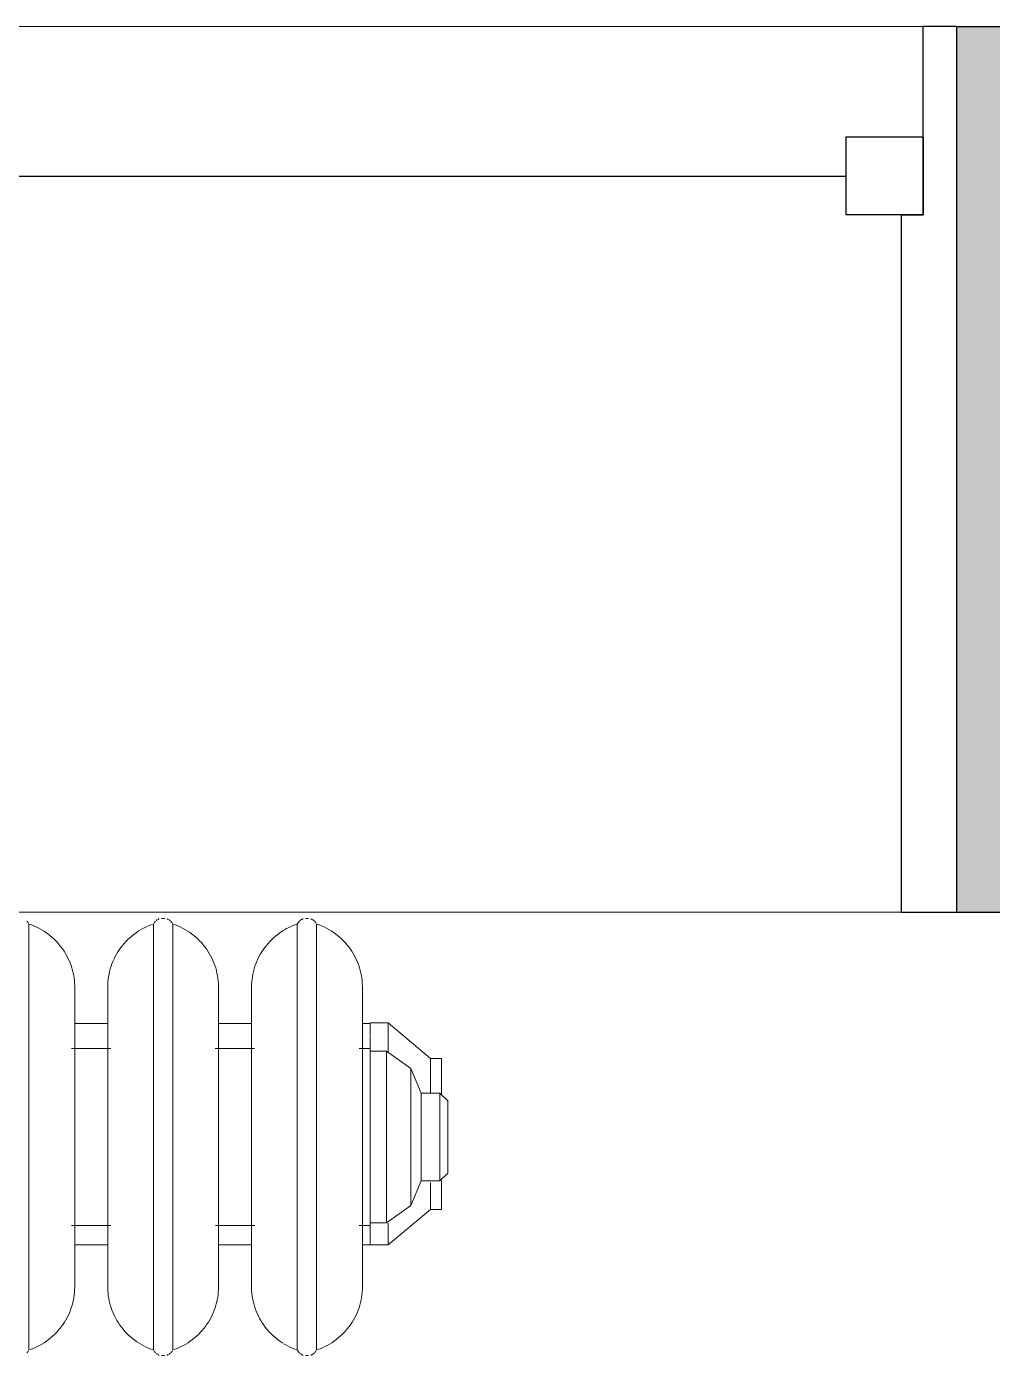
# Model space of a CAD drawing. Header units: inches. Extents: x -1176 to 1474, y -2632 to 978.
# Drawn here: x -285.82 to -264, y 533.67 to 563.68 of the extents above; entities that cross this region are included whole.
import ezdxf

# ---------------------------------------------------------------- set-up
doc = ezdxf.new("R2010")
doc.units = ezdxf.units.IN
doc.header["$MEASUREMENT"] = 0
for name, color, linetype, lineweight in [('A-GENM', 13, 'Continuous', 18), ('A-GLAZ', 151, 'Continuous', 18), ('A-WALL', 113, 'Continuous', 18), ('A-WALL-PATT', 111, 'Continuous', 18)]:
    doc.layers.add(name, color=color, linetype=linetype, lineweight=lineweight)

# ---------------------------------------------------------------- blocks, each defined once
blk = doc.blocks.new('Double Hung - side window 4_ X 6_ 3_ H 3-6128194-3rd Floor Construction')
at = {"layer": 'A-GLAZ', "color": 8, "lineweight": 30}
for p, q in [((21.365, 5.75), (21.365, 10)), ((22.115, 10), (21.365, 10)), ((19.615, 7.5), (19.615, 5.75)), ((21.365, 7.5), (19.615, 7.5)), ((21.365, 7.5), (21.365, 5.75)), ((-19.615, 6.625), (19.615, 6.625)), ((21.365, 5.75), (19.615, 5.75)), ((20.865, 5.75), (21.365, 5.75)), ((20.865, 5.75), (20.865, -10)), ((20.865, -10), (22.115, -10))]:
    blk.add_line(p, q, dxfattribs=at)
blk = doc.blocks.new('Cast_Iron_Radiator_8182 - Cast_Iron_Radiator_8182-V32-3rd Floor Construction')
at = {"layer": 'A-GENM', "lineweight": 9}
for p, q in [((-5.943, 4.848), (-5.968, 4.809)), ((-5.968, 1), (-5.968, 4.809)), ((-5.75, 4.933), (-5.787, 4.933)), ((-5.713, 4.933), (-5.75, 4.933)), ((-5.532, 4.809), (-5.557, 4.848)), ((-5.532, 1), (-5.532, 4.809)), ((-2.693, 4.848), (-2.718, 4.809)), ((-2.718, 1), (-2.718, 4.809)), ((-2.5, 4.933), (-2.537, 4.933)), ((-2.463, 4.933), (-2.5, 4.933)), ((-2.282, 4.809), (-2.307, 4.848)), ((-2.282, 1), (-2.282, 4.809)), ((0.557, 4.848), (0.532, 4.809)), ((0.532, 1), (0.532, 4.809)), ((-7.584, 2.438), (-8.542, 1.635)), ((-7.179, 2.438), (-7.584, 2.438)), ((-7.584, 1.944), (-7.584, 2.438)), ((-6.996, 2.438), (-7.179, 2.438)), ((-7.179, 2.291), (-7.179, 2.438)), ((-3.746, 2.438), (-4.501, 2.438)), ((-0.496, 2.438), (-1.251, 2.438)), ((-7.179, 2.296), (-7.179, 2.192)), ((-7.179, 2.013), (-7.179, 2.188)), ((-7.545, 1.935), (-8.095, 1.55)), ((-7.179, 1.935), (-7.545, 1.935)), ((-7.545, 1.935), (-7.545, -1.935)), ((-6.932, 2), (-7.179, 2)), ((-7.179, -2), (-7.179, 2)), ((-3.682, 2), (-4.572, 2)), ((-0.432, 2), (-1.322, 2)), ((-8.542, 1.635), (-8.792, 1.635)), ((-8.792, 1.635), (-8.792, 0.985)), ((-8.542, 1.635), (-8.542, 1.028)), ((-8.095, 1.55), (-8.331, 0.993)), ((-8.095, 1.55), (-8.095, -1.55)), ((-8.753, 0.993), (-8.929, 0.816)), ((-8.331, 0.993), (-8.753, 0.993)), ((-8.753, 0.993), (-8.753, -0.993)), ((-8.331, 0.993), (-8.331, -0.993)), ((-7.002, 1), (-7.002, -1)), ((-5.968, -1), (-5.968, 1)), ((-5.532, -1), (-5.532, 1)), ((-4.498, -1), (-4.498, 1)), ((-3.752, 1), (-3.752, -1)), ((-2.718, -1), (-2.718, 1)), ((-2.282, -1), (-2.282, 1)), ((-1.248, -1), (-1.248, 1)), ((-0.502, 1), (-0.502, -1)), ((0.532, -1), (0.532, 1)), ((-8.929, 0.816), (-8.929, -0.816)), ((-8.929, -0.816), (-8.753, -0.993)), ((-8.792, -0.961), (-8.792, -1.771)), ((-8.753, -0.993), (-8.331, -0.993)), ((-8.542, -1.008), (-8.542, -1.771)), ((-8.331, -0.993), (-8.095, -1.55)), ((-5.968, -4.809), (-5.968, -1)), ((-5.532, -4.809), (-5.532, -1)), ((-2.718, -4.809), (-2.718, -1)), ((-2.282, -4.809), (-2.282, -1)), ((0.532, -4.809), (0.532, -1)), ((-8.792, -1.771), (-8.542, -1.771)), ((-8.542, -1.771), (-7.584, -2.575)), ((-8.095, -1.55), (-7.545, -1.935)), ((-7.584, -2.575), (-7.584, -1.924)), ((-7.545, -1.935), (-7.179, -1.935)), ((-7.179, -2), (-6.928, -2)), ((-7.179, -2.287), (-7.179, -2.017)), ((-4.568, -2), (-3.678, -2)), ((-1.318, -2), (-0.428, -2)), ((-7.179, -2.301), (-7.179, -2.452)), ((-7.584, -2.575), (-7.179, -2.575)), ((-7.179, -2.551), (-7.179, -2.436)), ((-7.179, -2.562), (-6.997, -2.562)), ((-7.179, -2.565), (-7.179, -2.575)), ((-4.503, -2.562), (-3.747, -2.562)), ((-1.253, -2.562), (-0.497, -2.562)), ((-5.968, -4.809), (-5.943, -4.848)), ((-5.787, -4.933), (-5.75, -4.933)), ((-5.75, -4.933), (-5.713, -4.933)), ((-5.557, -4.848), (-5.532, -4.809)), ((-2.718, -4.809), (-2.693, -4.848)), ((-2.537, -4.933), (-2.5, -4.933)), ((-2.5, -4.933), (-2.463, -4.933)), ((-2.307, -4.848), (-2.282, -4.809)), ((0.532, -4.809), (0.557, -4.848))]:
    blk.add_line(p, q, dxfattribs=at)
at = {"layer": 'A-GENM', "lineweight": 9, "flags": 128}
for points in [[(-7.002, 3.383), (-7.001, 3.443), (-6.997, 3.503), (-6.991, 3.563), (-6.983, 3.622), (-6.972, 3.681), (-6.959, 3.74), (-6.943, 3.798), (-6.926, 3.855), (-6.906, 3.911), (-6.883, 3.967), (-6.859, 4.022), (-6.832, 4.076), (-6.804, 4.128), (-6.773, 4.18), (-6.74, 4.23), (-6.705, 4.279), (-6.668, 4.326), (-6.63, 4.372), (-6.589, 4.416), (-6.547, 4.459), (-6.503, 4.5), (-6.458, 4.539), (-6.411, 4.576), (-6.362, 4.612), (-6.312, 4.645), (-6.261, 4.677), (-6.209, 4.706), (-6.155, 4.733), (-6.101, 4.758), (-6.045, 4.781), (-5.989, 4.802)], [(-5.943, 4.848), (-5.938, 4.854), (-5.934, 4.86), (-5.929, 4.866), (-5.925, 4.872), (-5.919, 4.877)], [(-5.909, 4.887), (-5.903, 4.892), (-5.897, 4.896), (-5.891, 4.901), (-5.885, 4.905)], [(-5.872, 4.912), (-5.865, 4.915), (-5.858, 4.918), (-5.851, 4.921), (-5.844, 4.924), (-5.837, 4.926)], [(-5.662, 4.925), (-5.655, 4.923), (-5.648, 4.921), (-5.641, 4.918), (-5.634, 4.915), (-5.627, 4.912)], [(-5.614, 4.904), (-5.608, 4.9), (-5.602, 4.896), (-5.596, 4.891), (-5.591, 4.887)], [(-5.58, 4.876), (-5.575, 4.871), (-5.57, 4.865), (-5.565, 4.859), (-5.561, 4.854), (-5.557, 4.848)], [(-5.532, 4.809), (-5.475, 4.789), (-5.419, 4.767), (-5.365, 4.743), (-5.311, 4.716), (-5.258, 4.688), (-5.225, 4.668)], [(-3.752, 3.383), (-3.751, 3.443), (-3.747, 3.503), (-3.741, 3.563), (-3.733, 3.622), (-3.722, 3.681), (-3.709, 3.74), (-3.693, 3.798), (-3.676, 3.855), (-3.656, 3.911), (-3.633, 3.967), (-3.609, 4.022), (-3.582, 4.076), (-3.554, 4.128), (-3.523, 4.18), (-3.49, 4.23), (-3.455, 4.279), (-3.418, 4.326), (-3.38, 4.372), (-3.339, 4.416), (-3.297, 4.459), (-3.253, 4.5), (-3.208, 4.539), (-3.161, 4.576), (-3.112, 4.612), (-3.062, 4.645), (-3.011, 4.677), (-2.959, 4.706), (-2.905, 4.733), (-2.851, 4.758), (-2.795, 4.781), (-2.739, 4.802)], [(-2.693, 4.848), (-2.688, 4.854), (-2.684, 4.86), (-2.679, 4.866), (-2.675, 4.872), (-2.669, 4.877)], [(-2.659, 4.887), (-2.653, 4.892), (-2.647, 4.896), (-2.641, 4.901), (-2.635, 4.905)], [(-2.622, 4.912), (-2.615, 4.915), (-2.608, 4.918), (-2.601, 4.921), (-2.594, 4.924), (-2.587, 4.926)], [(-2.412, 4.925), (-2.405, 4.923), (-2.398, 4.921), (-2.391, 4.918), (-2.384, 4.915), (-2.377, 4.912)], [(-2.364, 4.904), (-2.358, 4.9), (-2.352, 4.896), (-2.346, 4.891), (-2.341, 4.887)], [(-2.33, 4.876), (-2.325, 4.871), (-2.32, 4.865), (-2.315, 4.859), (-2.311, 4.854), (-2.307, 4.848)], [(-2.282, 4.809), (-2.225, 4.789), (-2.169, 4.767), (-2.115, 4.743), (-2.061, 4.716), (-2.008, 4.688), (-1.956, 4.657), (-1.906, 4.624), (-1.857, 4.59), (-1.809, 4.553), (-1.763, 4.515), (-1.719, 4.474), (-1.676, 4.432), (-1.635, 4.389), (-1.596, 4.343), (-1.558, 4.296), (-1.523, 4.248), (-1.489, 4.198), (-1.457, 4.147), (-1.428, 4.095), (-1.401, 4.042), (-1.375, 3.987), (-1.352, 3.932), (-1.331, 3.876), (-1.313, 3.819), (-1.297, 3.761), (-1.283, 3.703), (-1.271, 3.644), (-1.262, 3.585), (-1.255, 3.525), (-1.25, 3.465), (-1.248, 3.405), (-1.248, 3.383)], [(-0.502, 3.383), (-0.501, 3.443), (-0.497, 3.503), (-0.491, 3.563), (-0.483, 3.622), (-0.472, 3.681), (-0.459, 3.74), (-0.443, 3.798), (-0.426, 3.855), (-0.406, 3.911), (-0.383, 3.967), (-0.359, 4.022), (-0.332, 4.076), (-0.304, 4.128), (-0.273, 4.18), (-0.24, 4.23), (-0.205, 4.279), (-0.168, 4.326), (-0.13, 4.372), (-0.089, 4.416), (-0.047, 4.459), (-0.003, 4.5), (0.042, 4.539), (0.089, 4.576), (0.138, 4.612), (0.188, 4.645), (0.239, 4.677), (0.291, 4.706), (0.345, 4.733), (0.399, 4.758), (0.455, 4.781), (0.511, 4.802)], [(0.557, 4.848), (0.562, 4.854), (0.566, 4.86), (0.571, 4.866), (0.575, 4.872), (0.581, 4.877)], [(-5.206, 4.657), (-5.156, 4.624), (-5.107, 4.59), (-5.059, 4.553), (-5.013, 4.515), (-4.969, 4.474), (-4.926, 4.432), (-4.885, 4.389), (-4.846, 4.343), (-4.808, 4.296), (-4.773, 4.248), (-4.739, 4.198), (-4.707, 4.147), (-4.678, 4.095), (-4.651, 4.042), (-4.625, 3.987), (-4.602, 3.932), (-4.581, 3.876), (-4.563, 3.819), (-4.547, 3.761), (-4.533, 3.703), (-4.521, 3.644), (-4.512, 3.585), (-4.505, 3.525), (-4.5, 3.465), (-4.498, 3.405), (-4.498, 3.383)], [(-7.002, 2.438), (-7.002, 2.498), (-7.002, 2.571), (-7.002, 2.642), (-7.002, 2.71), (-7.002, 2.775), (-7.002, 2.837), (-7.002, 2.896), (-7.002, 2.952), (-7.002, 3.005), (-7.002, 3.055), (-7.002, 3.102), (-7.002, 3.145), (-7.002, 3.185), (-7.002, 3.221), (-7.002, 3.254), (-7.002, 3.283), (-7.002, 3.309), (-7.002, 3.33), (-7.002, 3.348), (-7.002, 3.363), (-7.002, 3.373), (-7.002, 3.38), (-7.002, 3.383), (-7.002, 3.383)], [(-7.002, 3.383), (-7.002, 3.381), (-7.002, 3.375), (-7.002, 3.366), (-7.002, 3.353), (-7.002, 3.336), (-7.002, 3.315), (-7.002, 3.29), (-7.002, 3.262), (-7.002, 3.23), (-7.002, 3.195), (-7.002, 3.156), (-7.002, 3.114), (-7.002, 3.068), (-7.002, 3.019), (-7.002, 2.967), (-7.002, 2.911), (-7.002, 2.853), (-7.002, 2.792), (-7.002, 2.727), (-7.002, 2.66), (-7.002, 2.591), (-7.002, 2.518), (-7.002, 2.444), (-7.002, 2.367), (-7.002, 2.288), (-7.002, 2.206), (-7.002, 2.123), (-7.002, 2.038), (-7.002, 1.952), (-7.002, 1.864), (-7.002, 1.774), (-7.002, 1.683), (-7.002, 1.591), (-7.002, 1.499), (-7.002, 1.405), (-7.002, 1.311), (-7.002, 1.216), (-7.002, 1.121), (-7.002, 1.026), (-7.002, 1)], [(-4.498, 3.383), (-4.498, 3.381), (-4.498, 3.375), (-4.498, 3.366), (-4.498, 3.353), (-4.498, 3.336), (-4.498, 3.315), (-4.498, 3.29), (-4.498, 3.262), (-4.498, 3.23), (-4.498, 3.195), (-4.498, 3.156), (-4.498, 3.114), (-4.498, 3.068), (-4.498, 3.019), (-4.498, 2.967), (-4.498, 2.911), (-4.498, 2.853), (-4.498, 2.792), (-4.498, 2.727), (-4.498, 2.66), (-4.498, 2.591), (-4.498, 2.518), (-4.498, 2.444)], [(-4.498, 1), (-4.498, 1.095), (-4.498, 1.19), (-4.498, 1.285), (-4.498, 1.38), (-4.498, 1.473), (-4.498, 1.566), (-4.498, 1.659), (-4.498, 1.75), (-4.498, 1.839), (-4.498, 1.928), (-4.498, 2.015), (-4.498, 2.1), (-4.498, 2.184), (-4.498, 2.266), (-4.498, 2.346), (-4.498, 2.423), (-4.498, 2.498), (-4.498, 2.571), (-4.498, 2.642), (-4.498, 2.71), (-4.498, 2.775), (-4.498, 2.837), (-4.498, 2.896), (-4.498, 2.952), (-4.498, 3.005), (-4.498, 3.055), (-4.498, 3.102), (-4.498, 3.145), (-4.498, 3.185), (-4.498, 3.221), (-4.498, 3.254), (-4.498, 3.283), (-4.498, 3.309), (-4.498, 3.33), (-4.498, 3.348), (-4.498, 3.363), (-4.498, 3.373), (-4.498, 3.38), (-4.498, 3.383), (-4.498, 3.383)], [(-3.752, 2.438), (-3.752, 2.498), (-3.752, 2.571), (-3.752, 2.642), (-3.752, 2.71), (-3.752, 2.775), (-3.752, 2.837), (-3.752, 2.896), (-3.752, 2.952), (-3.752, 3.005), (-3.752, 3.055), (-3.752, 3.102), (-3.752, 3.145), (-3.752, 3.185), (-3.752, 3.221), (-3.752, 3.254), (-3.752, 3.283), (-3.752, 3.309), (-3.752, 3.33), (-3.752, 3.348), (-3.752, 3.363), (-3.752, 3.373), (-3.752, 3.38), (-3.752, 3.383), (-3.752, 3.383)], [(-3.752, 3.383), (-3.752, 3.381), (-3.752, 3.375), (-3.752, 3.366), (-3.752, 3.353), (-3.752, 3.336), (-3.752, 3.315), (-3.752, 3.29), (-3.752, 3.262), (-3.752, 3.23), (-3.752, 3.195), (-3.752, 3.156), (-3.752, 3.114), (-3.752, 3.068), (-3.752, 3.019), (-3.752, 2.967), (-3.752, 2.911), (-3.752, 2.853), (-3.752, 2.792), (-3.752, 2.727), (-3.752, 2.66), (-3.752, 2.591), (-3.752, 2.518), (-3.752, 2.444), (-3.752, 2.367), (-3.752, 2.288), (-3.752, 2.206), (-3.752, 2.123), (-3.752, 2.038), (-3.752, 1.952), (-3.752, 1.864), (-3.752, 1.774), (-3.752, 1.683), (-3.752, 1.591), (-3.752, 1.499), (-3.752, 1.405), (-3.752, 1.311), (-3.752, 1.216), (-3.752, 1.121), (-3.752, 1.026), (-3.752, 1)], [(-1.248, 3.383), (-1.248, 3.381), (-1.248, 3.375), (-1.248, 3.366), (-1.248, 3.353), (-1.248, 3.336), (-1.248, 3.315), (-1.248, 3.29), (-1.248, 3.262), (-1.248, 3.23), (-1.248, 3.195), (-1.248, 3.156), (-1.248, 3.114), (-1.248, 3.068), (-1.248, 3.019), (-1.248, 2.967), (-1.248, 2.911), (-1.248, 2.853), (-1.248, 2.792), (-1.248, 2.727), (-1.248, 2.66), (-1.248, 2.591), (-1.248, 2.518), (-1.248, 2.444)], [(-1.248, 1), (-1.248, 1.095), (-1.248, 1.19), (-1.248, 1.285), (-1.248, 1.38), (-1.248, 1.473), (-1.248, 1.566), (-1.248, 1.659), (-1.248, 1.75), (-1.248, 1.839), (-1.248, 1.928), (-1.248, 2.015), (-1.248, 2.1), (-1.248, 2.184), (-1.248, 2.266), (-1.248, 2.346), (-1.248, 2.423), (-1.248, 2.498), (-1.248, 2.571), (-1.248, 2.642), (-1.248, 2.71), (-1.248, 2.775), (-1.248, 2.837), (-1.248, 2.896), (-1.248, 2.952), (-1.248, 3.005), (-1.248, 3.055), (-1.248, 3.102), (-1.248, 3.145), (-1.248, 3.185), (-1.248, 3.221), (-1.248, 3.254), (-1.248, 3.283), (-1.248, 3.309), (-1.248, 3.33), (-1.248, 3.348), (-1.248, 3.363), (-1.248, 3.373), (-1.248, 3.38), (-1.248, 3.383), (-1.248, 3.383)], [(-0.502, 2.438), (-0.502, 2.498), (-0.502, 2.571), (-0.502, 2.642), (-0.502, 2.71), (-0.502, 2.775), (-0.502, 2.837), (-0.502, 2.896), (-0.502, 2.952), (-0.502, 3.005), (-0.502, 3.055), (-0.502, 3.102), (-0.502, 3.145), (-0.502, 3.185), (-0.502, 3.221), (-0.502, 3.254), (-0.502, 3.283), (-0.502, 3.309), (-0.502, 3.33), (-0.502, 3.348), (-0.502, 3.363), (-0.502, 3.373), (-0.502, 3.38), (-0.502, 3.383), (-0.502, 3.383)], [(-0.502, 3.383), (-0.502, 3.381), (-0.502, 3.375), (-0.502, 3.366), (-0.502, 3.353), (-0.502, 3.336), (-0.502, 3.315), (-0.502, 3.29), (-0.502, 3.262), (-0.502, 3.23), (-0.502, 3.195), (-0.502, 3.156), (-0.502, 3.114), (-0.502, 3.068), (-0.502, 3.019), (-0.502, 2.967), (-0.502, 2.911), (-0.502, 2.853), (-0.502, 2.792), (-0.502, 2.727), (-0.502, 2.66), (-0.502, 2.591), (-0.502, 2.518), (-0.502, 2.444), (-0.502, 2.367), (-0.502, 2.288), (-0.502, 2.206), (-0.502, 2.123), (-0.502, 2.038), (-0.502, 1.952), (-0.502, 1.864), (-0.502, 1.774), (-0.502, 1.683), (-0.502, 1.591), (-0.502, 1.499), (-0.502, 1.405), (-0.502, 1.311), (-0.502, 1.216), (-0.502, 1.121), (-0.502, 1.026), (-0.502, 1)], [(-7.002, -1), (-7.002, -1.095), (-7.002, -1.19), (-7.002, -1.285), (-7.002, -1.38), (-7.002, -1.473), (-7.002, -1.566), (-7.002, -1.659), (-7.002, -1.75), (-7.002, -1.839), (-7.002, -1.928), (-7.002, -2.015), (-7.002, -2.1), (-7.002, -2.184), (-7.002, -2.266), (-7.002, -2.346), (-7.002, -2.423), (-7.002, -2.498), (-7.002, -2.571), (-7.002, -2.642), (-7.002, -2.71), (-7.002, -2.775), (-7.002, -2.837), (-7.002, -2.896), (-7.002, -2.952), (-7.002, -3.005), (-7.002, -3.055), (-7.002, -3.102), (-7.002, -3.145), (-7.002, -3.185), (-7.002, -3.221), (-7.002, -3.254), (-7.002, -3.283), (-7.002, -3.309), (-7.002, -3.33), (-7.002, -3.348), (-7.002, -3.363), (-7.002, -3.373), (-7.002, -3.38), (-7.002, -3.383), (-7.002, -3.383)], [(-4.498, -3.383), (-4.498, -3.381), (-4.498, -3.375), (-4.498, -3.366), (-4.498, -3.353), (-4.498, -3.336), (-4.498, -3.315), (-4.498, -3.29), (-4.498, -3.262), (-4.498, -3.23), (-4.498, -3.195), (-4.498, -3.156), (-4.498, -3.114), (-4.498, -3.068), (-4.498, -3.019), (-4.498, -2.967), (-4.498, -2.911), (-4.498, -2.853), (-4.498, -2.792), (-4.498, -2.727), (-4.498, -2.66), (-4.498, -2.591), (-4.498, -2.518), (-4.498, -2.444), (-4.498, -2.367), (-4.498, -2.288), (-4.498, -2.206), (-4.498, -2.123), (-4.498, -2.038), (-4.498, -1.952), (-4.498, -1.864), (-4.498, -1.774), (-4.498, -1.683), (-4.498, -1.591), (-4.498, -1.499), (-4.498, -1.405), (-4.498, -1.311), (-4.498, -1.216), (-4.498, -1.121), (-4.498, -1.026), (-4.498, -1)], [(-3.752, -1), (-3.752, -1.095), (-3.752, -1.19), (-3.752, -1.285), (-3.752, -1.38), (-3.752, -1.473), (-3.752, -1.566), (-3.752, -1.659), (-3.752, -1.75), (-3.752, -1.839), (-3.752, -1.928), (-3.752, -2.015), (-3.752, -2.1), (-3.752, -2.184), (-3.752, -2.266), (-3.752, -2.346), (-3.752, -2.423), (-3.752, -2.498), (-3.752, -2.571), (-3.752, -2.642), (-3.752, -2.71), (-3.752, -2.775), (-3.752, -2.837), (-3.752, -2.896), (-3.752, -2.952), (-3.752, -3.005), (-3.752, -3.055), (-3.752, -3.102), (-3.752, -3.145), (-3.752, -3.185), (-3.752, -3.221), (-3.752, -3.254), (-3.752, -3.283), (-3.752, -3.309), (-3.752, -3.33), (-3.752, -3.348), (-3.752, -3.363), (-3.752, -3.373), (-3.752, -3.38), (-3.752, -3.383), (-3.752, -3.383)], [(-1.248, -3.383), (-1.248, -3.381), (-1.248, -3.375), (-1.248, -3.366), (-1.248, -3.353), (-1.248, -3.336), (-1.248, -3.315), (-1.248, -3.29), (-1.248, -3.262), (-1.248, -3.23), (-1.248, -3.195), (-1.248, -3.156), (-1.248, -3.114), (-1.248, -3.068), (-1.248, -3.019), (-1.248, -2.967), (-1.248, -2.911), (-1.248, -2.853), (-1.248, -2.792), (-1.248, -2.727), (-1.248, -2.66), (-1.248, -2.591), (-1.248, -2.518), (-1.248, -2.444), (-1.248, -2.367), (-1.248, -2.288), (-1.248, -2.206), (-1.248, -2.123), (-1.248, -2.038), (-1.248, -1.952), (-1.248, -1.864), (-1.248, -1.774), (-1.248, -1.683), (-1.248, -1.591), (-1.248, -1.499), (-1.248, -1.405), (-1.248, -1.311), (-1.248, -1.216), (-1.248, -1.121), (-1.248, -1.026), (-1.248, -1)], [(-0.502, -1), (-0.502, -1.095), (-0.502, -1.19), (-0.502, -1.285), (-0.502, -1.38), (-0.502, -1.473), (-0.502, -1.566), (-0.502, -1.659), (-0.502, -1.75), (-0.502, -1.839), (-0.502, -1.928), (-0.502, -2.015), (-0.502, -2.1), (-0.502, -2.184), (-0.502, -2.266), (-0.502, -2.346), (-0.502, -2.423), (-0.502, -2.498), (-0.502, -2.571), (-0.502, -2.642), (-0.502, -2.71), (-0.502, -2.775), (-0.502, -2.837), (-0.502, -2.896), (-0.502, -2.952), (-0.502, -3.005), (-0.502, -3.055), (-0.502, -3.102), (-0.502, -3.145), (-0.502, -3.185), (-0.502, -3.221), (-0.502, -3.254), (-0.502, -3.283), (-0.502, -3.309), (-0.502, -3.33), (-0.502, -3.348), (-0.502, -3.363), (-0.502, -3.373), (-0.502, -3.38), (-0.502, -3.383), (-0.502, -3.383)], [(-7.002, -3.383), (-7.002, -3.381), (-7.002, -3.375), (-7.002, -3.366), (-7.002, -3.353), (-7.002, -3.336), (-7.002, -3.315), (-7.002, -3.29), (-7.002, -3.262), (-7.002, -3.23), (-7.002, -3.195), (-7.002, -3.156), (-7.002, -3.114), (-7.002, -3.068), (-7.002, -3.019), (-7.002, -2.967), (-7.002, -2.911), (-7.002, -2.853), (-7.002, -2.792), (-7.002, -2.727), (-7.002, -2.66), (-7.002, -2.591), (-7.002, -2.561)], [(-4.498, -2.571), (-4.498, -2.642), (-4.498, -2.71), (-4.498, -2.775), (-4.498, -2.837), (-4.498, -2.896), (-4.498, -2.952), (-4.498, -3.005), (-4.498, -3.055), (-4.498, -3.102), (-4.498, -3.145), (-4.498, -3.185), (-4.498, -3.221), (-4.498, -3.254), (-4.498, -3.283), (-4.498, -3.309), (-4.498, -3.33), (-4.498, -3.348), (-4.498, -3.363), (-4.498, -3.373), (-4.498, -3.38), (-4.498, -3.383), (-4.498, -3.383)], [(-3.752, -3.383), (-3.752, -3.381), (-3.752, -3.375), (-3.752, -3.366), (-3.752, -3.353), (-3.752, -3.336), (-3.752, -3.315), (-3.752, -3.29), (-3.752, -3.262), (-3.752, -3.23), (-3.752, -3.195), (-3.752, -3.156), (-3.752, -3.114), (-3.752, -3.068), (-3.752, -3.019), (-3.752, -2.967), (-3.752, -2.911), (-3.752, -2.853), (-3.752, -2.792), (-3.752, -2.727), (-3.752, -2.66), (-3.752, -2.591), (-3.752, -2.562)], [(-1.248, -2.571), (-1.248, -2.642), (-1.248, -2.71), (-1.248, -2.775), (-1.248, -2.837), (-1.248, -2.896), (-1.248, -2.952), (-1.248, -3.005), (-1.248, -3.055), (-1.248, -3.102), (-1.248, -3.145), (-1.248, -3.185), (-1.248, -3.221), (-1.248, -3.254), (-1.248, -3.283), (-1.248, -3.309), (-1.248, -3.33), (-1.248, -3.348), (-1.248, -3.363), (-1.248, -3.373), (-1.248, -3.38), (-1.248, -3.383), (-1.248, -3.383)], [(-0.502, -3.383), (-0.502, -3.381), (-0.502, -3.375), (-0.502, -3.366), (-0.502, -3.353), (-0.502, -3.336), (-0.502, -3.315), (-0.502, -3.29), (-0.502, -3.262), (-0.502, -3.23), (-0.502, -3.195), (-0.502, -3.156), (-0.502, -3.114), (-0.502, -3.068), (-0.502, -3.019), (-0.502, -2.967), (-0.502, -2.911), (-0.502, -2.853), (-0.502, -2.792), (-0.502, -2.727), (-0.502, -2.66), (-0.502, -2.591), (-0.502, -2.562)], [(-5.968, -4.809), (-6.025, -4.789), (-6.081, -4.767), (-6.135, -4.743), (-6.189, -4.716), (-6.242, -4.688), (-6.294, -4.657), (-6.344, -4.624), (-6.393, -4.59), (-6.441, -4.553), (-6.487, -4.515), (-6.531, -4.474), (-6.574, -4.432), (-6.615, -4.389), (-6.654, -4.343), (-6.692, -4.296), (-6.727, -4.248), (-6.761, -4.198), (-6.793, -4.147), (-6.822, -4.095), (-6.849, -4.042), (-6.875, -3.987), (-6.898, -3.932), (-6.919, -3.876), (-6.937, -3.819), (-6.953, -3.761), (-6.967, -3.703), (-6.979, -3.644), (-6.988, -3.585), (-6.995, -3.525), (-7, -3.465), (-7.002, -3.405), (-7.002, -3.383)], [(-4.498, -3.383), (-4.499, -3.443), (-4.503, -3.503), (-4.509, -3.563), (-4.517, -3.622), (-4.528, -3.681), (-4.541, -3.74), (-4.557, -3.798), (-4.574, -3.855), (-4.594, -3.911), (-4.617, -3.967), (-4.641, -4.022), (-4.668, -4.076), (-4.696, -4.128), (-4.727, -4.18), (-4.76, -4.23), (-4.795, -4.279), (-4.832, -4.326), (-4.87, -4.372), (-4.911, -4.416), (-4.953, -4.459), (-4.997, -4.5), (-5.042, -4.539), (-5.089, -4.576), (-5.138, -4.612), (-5.188, -4.645), (-5.225, -4.668)], [(-2.718, -4.809), (-2.775, -4.789), (-2.831, -4.767), (-2.885, -4.743), (-2.939, -4.716), (-2.992, -4.688), (-3.044, -4.657), (-3.094, -4.624), (-3.143, -4.59), (-3.191, -4.553), (-3.237, -4.515), (-3.281, -4.474), (-3.324, -4.432), (-3.365, -4.389), (-3.404, -4.343), (-3.442, -4.296), (-3.477, -4.248), (-3.511, -4.198), (-3.543, -4.147), (-3.572, -4.095), (-3.599, -4.042), (-3.625, -3.987), (-3.648, -3.932), (-3.669, -3.876), (-3.687, -3.819), (-3.703, -3.761), (-3.717, -3.703), (-3.729, -3.644), (-3.738, -3.585), (-3.745, -3.525), (-3.75, -3.465), (-3.752, -3.405), (-3.752, -3.383)], [(-1.248, -3.383), (-1.249, -3.443), (-1.253, -3.503), (-1.259, -3.563), (-1.267, -3.622), (-1.278, -3.681), (-1.291, -3.74), (-1.307, -3.798), (-1.324, -3.855), (-1.344, -3.911), (-1.367, -3.967), (-1.391, -4.022), (-1.418, -4.076), (-1.446, -4.128), (-1.477, -4.18), (-1.51, -4.23), (-1.545, -4.279), (-1.582, -4.326), (-1.62, -4.372), (-1.661, -4.416), (-1.703, -4.459), (-1.747, -4.5), (-1.792, -4.539), (-1.839, -4.576), (-1.888, -4.612), (-1.938, -4.645), (-1.989, -4.677), (-2.041, -4.706), (-2.095, -4.733), (-2.149, -4.758), (-2.205, -4.781), (-2.261, -4.802)], [(0.532, -4.809), (0.475, -4.789), (0.419, -4.767), (0.365, -4.743), (0.311, -4.716), (0.258, -4.688), (0.206, -4.657), (0.156, -4.624), (0.107, -4.59), (0.059, -4.553), (0.013, -4.515), (-0.031, -4.474), (-0.074, -4.432), (-0.115, -4.389), (-0.154, -4.343), (-0.192, -4.296), (-0.227, -4.248), (-0.261, -4.198), (-0.293, -4.147), (-0.322, -4.095), (-0.349, -4.042), (-0.375, -3.987), (-0.398, -3.932), (-0.419, -3.876), (-0.437, -3.819), (-0.453, -3.761), (-0.467, -3.703), (-0.479, -3.644), (-0.488, -3.585), (-0.495, -3.525), (-0.5, -3.465), (-0.502, -3.405), (-0.502, -3.383)], [(-5.239, -4.677), (-5.291, -4.706), (-5.345, -4.733), (-5.399, -4.758), (-5.455, -4.781), (-5.511, -4.802)], [(-5.92, -4.876), (-5.925, -4.871), (-5.93, -4.865), (-5.935, -4.859), (-5.939, -4.854), (-5.943, -4.848)], [(-5.886, -4.904), (-5.892, -4.9), (-5.898, -4.896), (-5.904, -4.891), (-5.909, -4.887)], [(-5.838, -4.925), (-5.845, -4.923), (-5.852, -4.921), (-5.859, -4.918), (-5.866, -4.915), (-5.873, -4.912)], [(-5.628, -4.912), (-5.635, -4.915), (-5.642, -4.918), (-5.649, -4.921), (-5.656, -4.924), (-5.663, -4.926)], [(-5.591, -4.887), (-5.597, -4.892), (-5.603, -4.896), (-5.609, -4.901), (-5.615, -4.905)], [(-5.557, -4.848), (-5.562, -4.854), (-5.566, -4.86), (-5.571, -4.866), (-5.575, -4.872), (-5.581, -4.877)], [(-2.67, -4.876), (-2.675, -4.871), (-2.68, -4.865), (-2.685, -4.859), (-2.689, -4.854), (-2.693, -4.848)], [(-2.636, -4.904), (-2.642, -4.9), (-2.648, -4.896), (-2.654, -4.891), (-2.659, -4.887)], [(-2.588, -4.925), (-2.595, -4.923), (-2.602, -4.921), (-2.609, -4.918), (-2.616, -4.915), (-2.623, -4.912)], [(-2.378, -4.912), (-2.385, -4.915), (-2.392, -4.918), (-2.399, -4.921), (-2.406, -4.924), (-2.413, -4.926)], [(-2.341, -4.887), (-2.347, -4.892), (-2.353, -4.896), (-2.359, -4.901), (-2.365, -4.905)], [(-2.307, -4.848), (-2.312, -4.854), (-2.316, -4.86), (-2.321, -4.866), (-2.325, -4.872), (-2.331, -4.877)], [(0.58, -4.876), (0.575, -4.871), (0.57, -4.865), (0.565, -4.859), (0.561, -4.854), (0.557, -4.848)]]:
    blk.add_lwpolyline(points, dxfattribs=at)

msp = doc.modelspace()

# ---------------------------------------------------------------- hatches: boundary and pattern name
at = {"layer": 'A-WALL-PATT'}
h = msp.add_hatch(color=250, dxfattribs=at)
h.paths.add_polyline_path([(-22.281, 543.684), (-22.281, 563.684), (-53.535, 563.684), (-53.535, 543.684), (-32.362, 543.684)], flags=0)
h.paths.add_polyline_path([(-590.071, 543.684), (-513.709, 543.684), (-513.709, 563.684), (-590.071, 563.684), (-590.071, 556.355)], flags=0)
h.paths.add_polyline_path([(-351.196, 543.684), (-309.043, 543.684), (-309.043, 563.684), (-377.558, 563.684), (-377.558, 543.684), (-351.696, 543.684)], flags=0)
h.paths.add_polyline_path([(-98.528, 543.684), (-97.765, 543.684), (-97.765, 563.684), (-152.067, 563.684), (-152.067, 543.684), (-99.028, 543.684)], flags=0)
h.paths.add_polyline_path([(-476.709, 543.684), (-421.788, 543.684), (-421.788, 563.684), (-476.709, 563.684)], flags=0)
h.paths.add_polyline_path([(-196.298, 543.684), (-196.298, 563.684), (-264.813, 563.684), (-264.813, 543.684), (-237.957, 543.684)], flags=0)

# ---------------------------------------------------------------- linework, layer by layer
at = {"layer": 'A-WALL', "lineweight": 9}
for p, q in [((-309.043, 563.684), (-264.813, 563.684)), ((-264.813, 543.684), (-309.043, 543.684))]:
    msp.add_line(p, q, dxfattribs=at)
at = {"layer": 'A-WALL', "color": 8, "lineweight": 30}
for p, q in [((-264.813, 563.684), (-196.298, 563.684)), ((-264.813, 563.684), (-264.813, 543.684)), ((-264.813, 543.684), (-196.298, 543.684))]:
    msp.add_line(p, q, dxfattribs=at)

# ---------------------------------------------------------------- block references
at = {"layer": 'A-GENM', "lineweight": 9, "rotation": 180}
msp.add_blockref('Cast_Iron_Radiator_8182 - Cast_Iron_Radiator_8182-V32-3rd Floor Construction', (-285.236, 538.607), dxfattribs=at)
at = {"layer": 'A-GLAZ'}
msp.add_blockref('Double Hung - side window 4_ X 6_ 3_ H 3-6128194-3rd Floor Construction', (-286.928, 553.684), dxfattribs=at)

doc.saveas('drawing.dxf')
